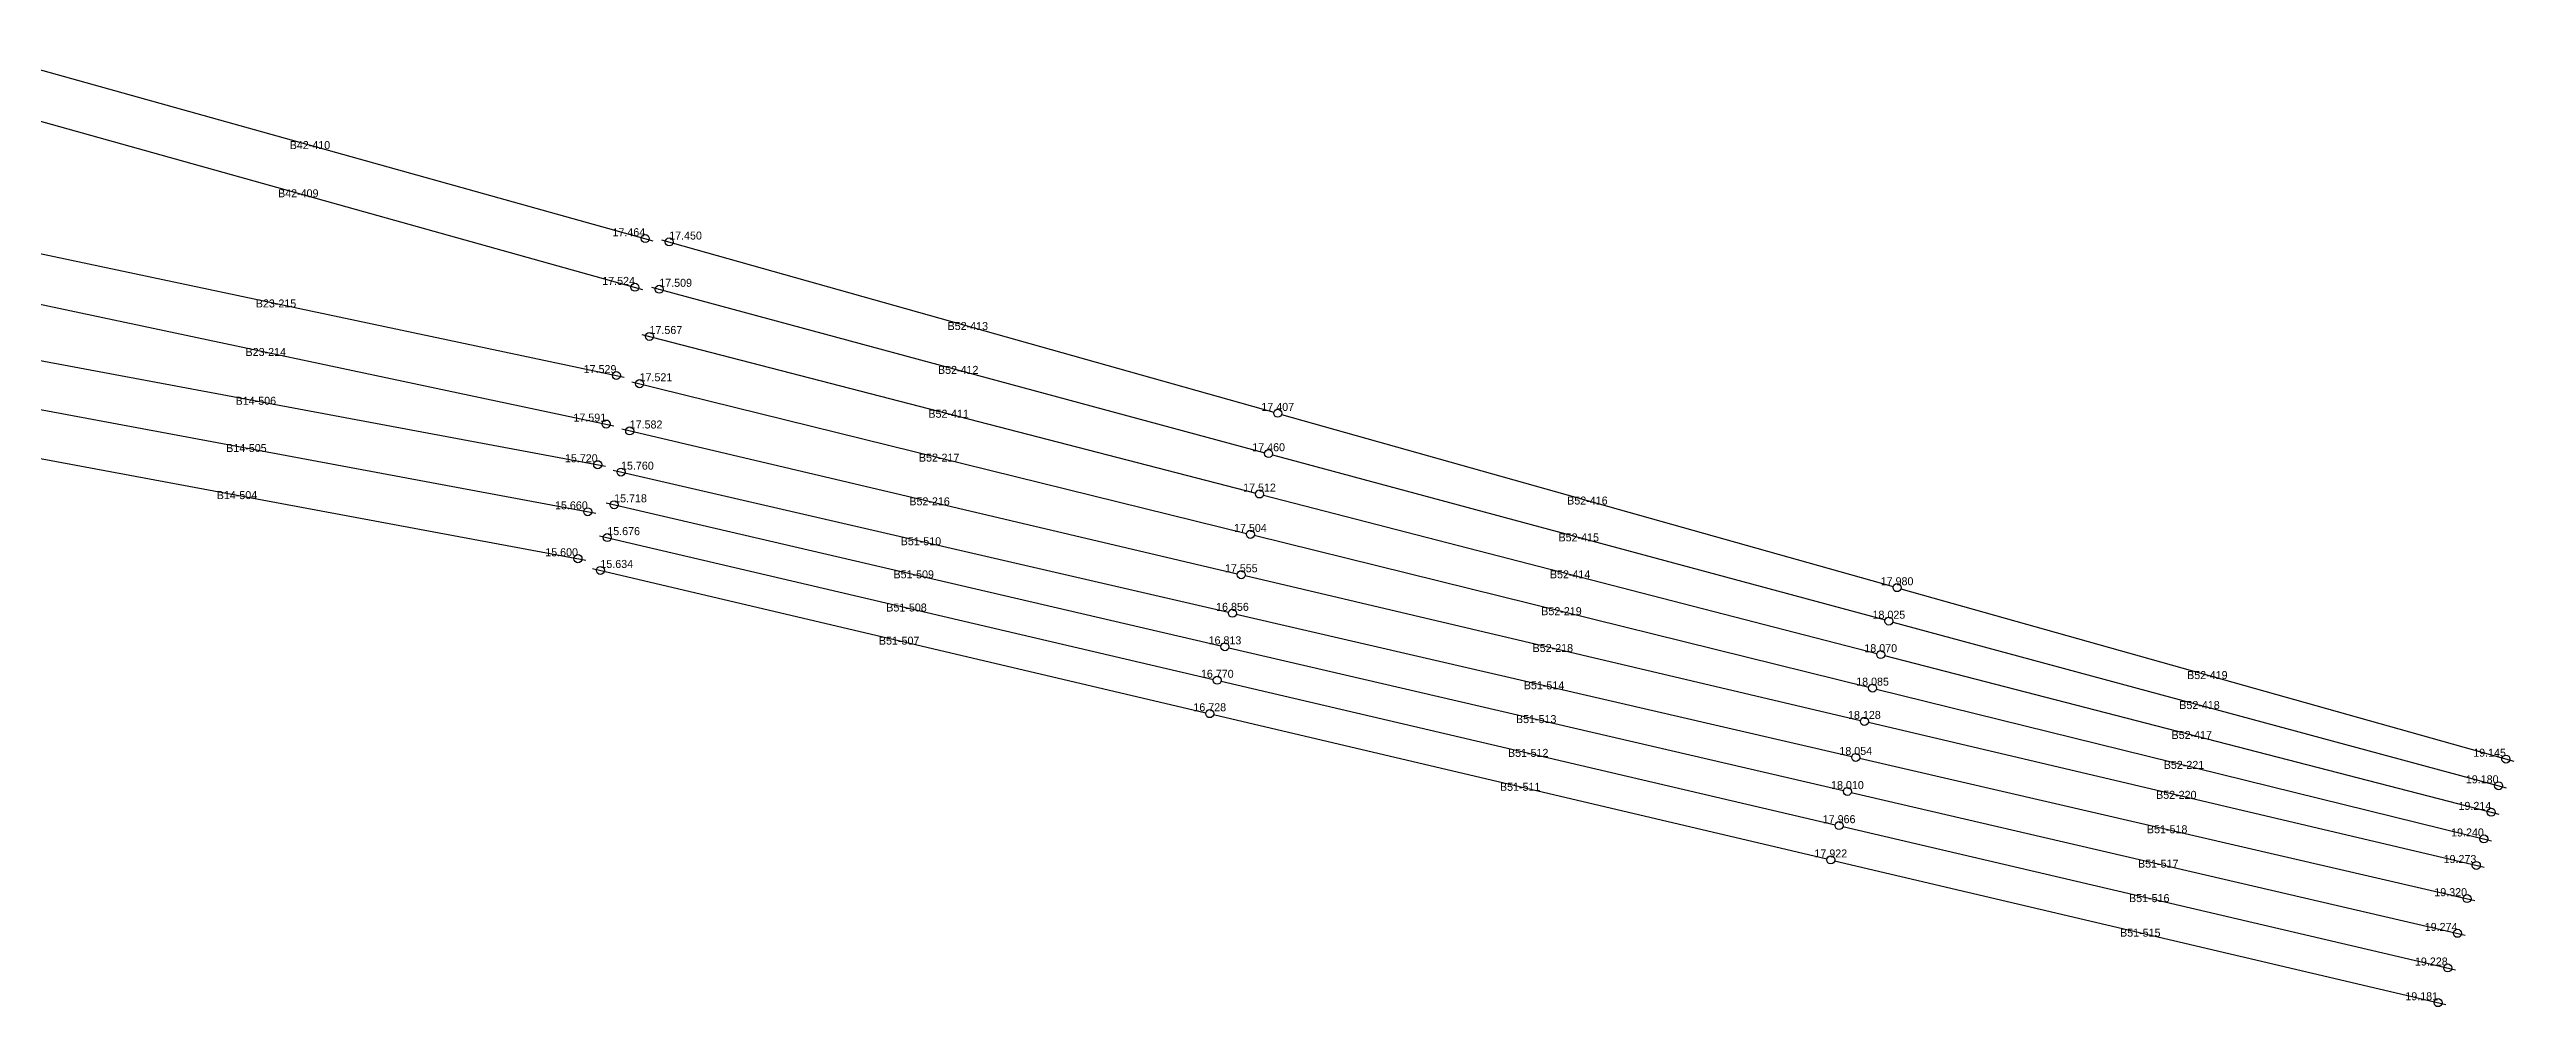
# Model space of a CAD drawing. Header units: metres. Extents: x 570913 to 571398, y 785547 to 785814.
# Drawn here: x 571243.5 to 571397.5, y 785589.8 to 785649.6 of the extents above; entities that cross this region are included whole.
import ezdxf
from ezdxf.enums import TextEntityAlignment as Align

# ---------------------------------------------------------------- set-up
doc = ezdxf.new("R2010")
doc.units = ezdxf.units.M
for name, color, linetype in [('B14', 3, 'Continuous'), ('B23', 5, 'Continuous'), ('B42', 7, 'Continuous'), ('B51', 8, 'Continuous'), ('B52', 9, 'Continuous')]:
    doc.layers.add(name, color=color, linetype=linetype)

msp = doc.modelspace()

# ---------------------------------------------------------------- linework, layer by layer
at = {"layer": 'B14'}
for p, q in [((571234.58, 785631.7, 17.42), (571278.29, 785623.55, 18.68)), ((571234.02, 785628.76, 17.36), (571277.68, 785620.61, 18.62)), ((571233.45, 785625.81, 17.3), (571277.06, 785617.67, 18.56))]:
    msp.add_line(p, q, dxfattribs=at)
for centre in [(571277.8, 785623.64, 18.66), (571277.18, 785620.7, 18.6), (571276.57, 785617.77, 18.54)]:
    msp.add_circle(centre, 0.25, dxfattribs=at)
at = {"layer": 'B23'}
for p, q in [((571235.93, 785638.32, 21.07), (571279.46, 785629.11, 20.47)), ((571235.29, 785635.29, 21.13), (571278.82, 785626.07, 20.53))]:
    msp.add_line(p, q, dxfattribs=at)
for centre in [(571278.97, 785629.21, 20.47), (571278.33, 785626.18, 20.54)]:
    msp.add_circle(centre, 0.25, dxfattribs=at)
at = {"layer": 'B42'}
for p, q in [((571238.4, 785649.58, 20.84), (571281.25, 785637.62, 20.4)), ((571237.57, 785646.6, 20.91), (571280.61, 785634.58, 20.46))]:
    msp.add_line(p, q, dxfattribs=at)
for centre in [(571280.77, 785637.76, 20.41), (571280.13, 785634.72, 20.47)]:
    msp.add_circle(centre, 0.25, dxfattribs=at)
at = {"layer": 'B51'}
for p, q in [((571278.77, 785623.3, 18.69), (571317.23, 785614.42, 19.79)), ((571278.34, 785621.25, 18.65), (571316.75, 785612.32, 19.75)), ((571277.91, 785619.2, 18.61), (571316.28, 785610.23, 19.71)), ((571277.48, 785617.16, 18.57), (571315.81, 785608.14, 19.67)), ((571317.71, 785614.3, 19.81), (571356.17, 785605.42, 20.99)), ((571317.24, 785612.21, 19.77), (571355.65, 785603.29, 20.95)), ((571316.77, 785610.12, 19.72), (571355.14, 785601.15, 20.9)), ((571316.29, 785608.03, 19.68), (571354.62, 785599.02, 20.86)), ((571356.66, 785605.31, 21.01), (571395.11, 785596.43, 22.28)), ((571356.14, 785603.17, 20.96), (571394.51, 785594.26, 22.23)), ((571355.62, 785601.04, 20.92), (571393.9, 785592.09, 22.19)), ((571355.1, 785598.9, 20.88), (571393.3, 785589.92, 22.14))]:
    msp.add_line(p, q, dxfattribs=at)
for centre in [(571279.26, 785623.18, 18.7), (571278.83, 785621.14, 18.66), (571278.4, 785619.09, 18.62), (571277.97, 785617.04, 18.58), (571317.47, 785614.36, 19.8), (571317, 785612.27, 19.76), (571316.52, 785610.18, 19.72), (571316.05, 785608.09, 19.67), (571356.42, 785605.36, 21), (571355.9, 785603.23, 20.96), (571355.38, 785601.1, 20.91), (571354.86, 785598.96, 20.87), (571394.62, 785596.54, 22.26), (571394.02, 785594.37, 22.22), (571393.41, 785592.21, 22.17), (571392.81, 785590.04, 22.13)]:
    msp.add_circle(centre, 0.25, dxfattribs=at)
at = {"layer": 'B52'}
for p, q in [((571281.79, 785637.68, 20.4), (571320.06, 785626.92, 20.35)), ((571281.17, 785634.73, 20.45), (571319.49, 785624.39, 20.41)), ((571280.55, 785631.78, 20.51), (571318.92, 785621.87, 20.46)), ((571279.93, 785628.82, 20.47), (571318.34, 785619.35, 20.45)), ((571320.54, 785626.78, 20.36), (571358.76, 785616.03, 20.92)), ((571279.31, 785625.87, 20.53), (571317.77, 785616.82, 20.5)), ((571319.97, 785624.26, 20.41), (571358.25, 785613.94, 20.97)), ((571319.4, 785621.74, 20.46), (571357.74, 785611.84, 21.01)), ((571318.83, 785619.23, 20.45), (571357.23, 785609.75, 21.03)), ((571318.26, 785616.71, 20.5), (571356.72, 785607.66, 21.07)), ((571359.24, 785615.89, 20.93), (571397.54, 785605.12, 22.1)), ((571358.73, 785613.81, 20.98), (571397.07, 785603.46, 22.14)), ((571358.22, 785611.72, 21.02), (571396.61, 785601.81, 22.17)), ((571357.72, 785609.63, 21.04), (571396.15, 785600.15, 22.2)), ((571357.21, 785607.55, 21.08), (571395.69, 785598.5, 22.23))]:
    msp.add_line(p, q, dxfattribs=at)
for centre in [(571282.27, 785637.55, 20.4), (571281.65, 785634.6, 20.45), (571281.04, 785631.65, 20.51), (571280.42, 785628.7, 20.47), (571320.3, 785626.85, 20.35), (571279.8, 785625.75, 20.53), (571319.73, 785624.33, 20.4), (571319.16, 785621.81, 20.46), (571318.59, 785619.29, 20.45), (571318.02, 785616.77, 20.5), (571359, 785615.96, 20.93), (571358.49, 785613.87, 20.97), (571357.98, 785611.78, 21.01), (571357.47, 785609.69, 21.03), (571356.96, 785607.61, 21.07), (571397.05, 785605.25, 22.09), (571396.59, 785603.59, 22.12), (571396.13, 785601.93, 22.16), (571395.67, 785600.27, 22.19), (571395.2, 785598.61, 22.22)]:
    msp.add_circle(centre, 0.25, dxfattribs=at)

# ---------------------------------------------------------------- texts
for s, p in [('17.464', (571280.77, 785637.76, 20.41)), ('17.524', (571280.13, 785634.72, 20.47)), ('17.529', (571278.97, 785629.21, 20.47)), ('17.591', (571278.33, 785626.18, 20.54)), ('15.720', (571277.8, 785623.64, 18.66)), ('15.660', (571277.18, 785620.7, 18.6)), ('15.600', (571276.57, 785617.77, 18.54)), ('19.145', (571397.05, 785605.25, 22.09)), ('19.180', (571396.59, 785603.59, 22.12)), ('19.214', (571396.13, 785601.93, 22.16)), ('19.240', (571395.67, 785600.27, 22.19)), ('19.273', (571395.2, 785598.61, 22.22)), ('19.320', (571394.62, 785596.54, 22.26)), ('19.274', (571394.02, 785594.37, 22.22)), ('19.228', (571393.41, 785592.21, 22.17)), ('19.181', (571392.81, 785590.04, 22.13))]:
    msp.add_text(s, height=0.5).set_placement(p, align=Align.BOTTOM_RIGHT)
for s, p in [('17.450', (571282.27, 785637.55, 20.4)), ('17.509', (571281.65, 785634.6, 20.45)), ('17.567', (571281.04, 785631.65, 20.51)), ('17.521', (571280.42, 785628.7, 20.47)), ('17.582', (571279.8, 785625.75, 20.53)), ('15.760', (571279.26, 785623.18, 18.7)), ('15.718', (571278.83, 785621.14, 18.66)), ('15.676', (571278.4, 785619.09, 18.62)), ('15.634', (571277.97, 785617.04, 18.58))]:
    msp.add_text(s, height=0.5).set_placement(p, align=Align.BOTTOM_LEFT)
for s, p in [('17.407', (571320.3, 785626.85, 20.35)), ('17.460', (571319.73, 785624.33, 20.4)), ('17.512', (571319.16, 785621.81, 20.46)), ('17.504', (571318.59, 785619.29, 20.45)), ('17.555', (571318.02, 785616.77, 20.5)), ('17.980', (571359, 785615.96, 20.93)), ('16.856', (571317.47, 785614.36, 19.8)), ('18.025', (571358.49, 785613.87, 20.97)), ('16.813', (571317, 785612.27, 19.76)), ('18.070', (571357.98, 785611.78, 21.01)), ('16.770', (571316.52, 785610.18, 19.72)), ('18.085', (571357.47, 785609.69, 21.03)), ('16.728', (571316.05, 785608.09, 19.67)), ('18.128', (571356.96, 785607.61, 21.07)), ('18.054', (571356.42, 785605.36, 21)), ('18.010', (571355.9, 785603.23, 20.96)), ('17.966', (571355.38, 785601.1, 20.91)), ('17.922', (571354.86, 785598.96, 20.87))]:
    msp.add_text(s, height=0.5).set_placement(p, align=Align.BOTTOM_CENTER)
at = {"layer": 'B14'}
for s, p in [('B14-506', (571256.44, 785627.63, 18.05)), ('B14-505', (571255.85, 785624.68, 17.99)), ('B14-504', (571255.26, 785621.74, 17.93))]:
    msp.add_text(s, height=0.5, dxfattribs=at).set_placement(p, align=Align.MIDDLE_CENTER)
at = {"layer": 'B23'}
for s, p in [('B23-215', (571257.7, 785633.71, 20.77)), ('B23-214', (571257.06, 785630.68, 20.83))]:
    msp.add_text(s, height=0.5, dxfattribs=at).set_placement(p, align=Align.MIDDLE_CENTER)
at = {"layer": 'B42'}
for s, p in [('B42-410', (571259.82, 785643.6, 20.62)), ('B42-409', (571259.09, 785640.59, 20.69))]:
    msp.add_text(s, height=0.5, dxfattribs=at).set_placement(p, align=Align.MIDDLE_CENTER)
at = {"layer": 'B51'}
for s, p in [('B51-510', (571298, 785618.86, 19.24)), ('B51-509', (571297.55, 785616.79, 19.2)), ('B51-508', (571297.1, 785614.72, 19.16)), ('B51-507', (571296.64, 785612.65, 19.12)), ('B51-514', (571336.94, 785609.86, 20.4)), ('B51-513', (571336.45, 785607.75, 20.36)), ('B51-512', (571335.95, 785605.64, 20.31)), ('B51-511', (571335.45, 785603.52, 20.27)), ('B51-518', (571375.88, 785600.87, 21.64)), ('B51-517', (571375.32, 785598.72, 21.6)), ('B51-516', (571374.76, 785596.57, 21.55)), ('B51-515', (571374.2, 785594.41, 21.51))]:
    msp.add_text(s, height=0.5, dxfattribs=at).set_placement(p, align=Align.MIDDLE_CENTER)
at = {"layer": 'B52'}
for s, p in [('B52-413', (571300.93, 785632.3, 20.37)), ('B52-412', (571300.33, 785629.56, 20.43)), ('B52-411', (571299.73, 785626.82, 20.49)), ('B52-217', (571299.14, 785624.08, 20.46)), ('B52-216', (571298.54, 785621.35, 20.51)), ('B52-416', (571339.65, 785621.4, 20.64)), ('B52-415', (571339.11, 785619.1, 20.69)), ('B52-414', (571338.57, 785616.79, 20.74)), ('B52-219', (571338.03, 785614.49, 20.74)), ('B52-218', (571337.49, 785612.19, 20.79)), ('B52-419', (571378.39, 785610.5, 21.52)), ('B52-418', (571377.9, 785608.63, 21.56)), ('B52-417', (571377.42, 785606.76, 21.6)), ('B52-221', (571376.93, 785604.89, 21.62)), ('B52-220', (571376.45, 785603.02, 21.66))]:
    msp.add_text(s, height=0.5, dxfattribs=at).set_placement(p, align=Align.MIDDLE_CENTER)

doc.saveas('drawing.dxf')
